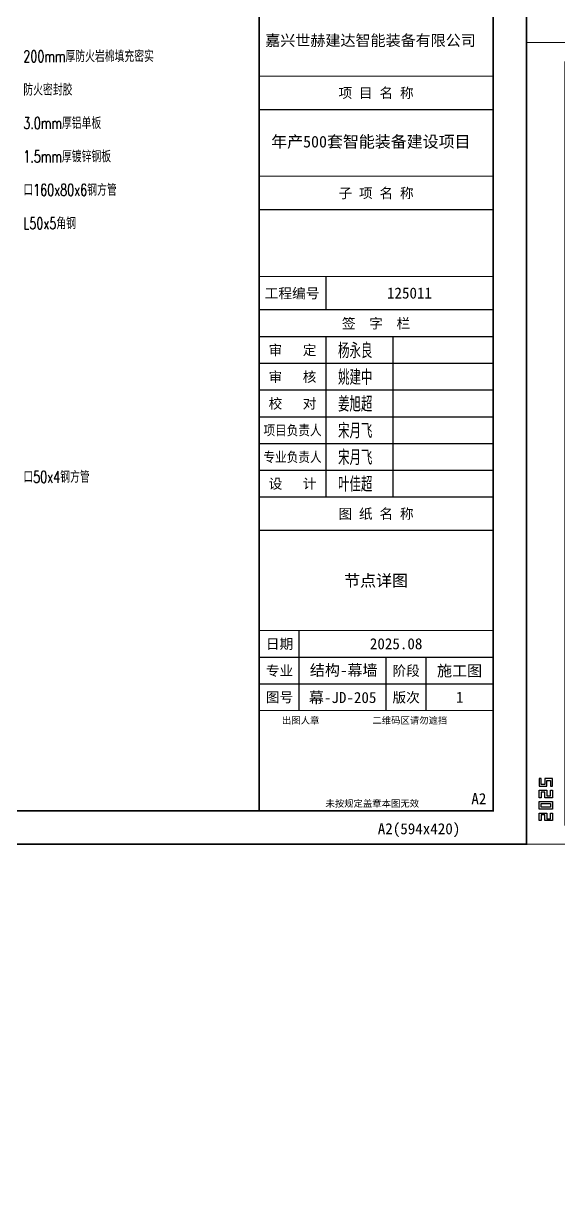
# Model space of a CAD drawing. Extents: x -160106 to 966792, y -663931 to 1550022.
# Drawn here: x -78006 to -76887, y -100361 to -97882 of the extents above; entities that cross this region are included whole.
import ezdxf
from ezdxf.enums import TextEntityAlignment as Align
from ezdxf.xclip import XClip

# ---------------------------------------------------------------- set-up
doc = ezdxf.new("R2010")
doc.units = 0
doc.linetypes.add('ZN-DASH', pattern=[0.35, 0.25, -0.1])
for name, color, linetype in [('0-cxFrame', 155, 'Continuous'), ('DIM', 173, 'Continuous'), ('qianming', 155, 'Continuous'), ('S-AXIS', 111, 'Continuous'), ('S-SHAPE', 51, 'Continuous'), ('TEXT', 7, 'Continuous')]:
    doc.layers.add(name, color=color, linetype=linetype)
doc.layers.add('0-cxText', color=131, linetype='Continuous', lineweight=25)
doc.styles.add('BZHZ', font='bzxw', dxfattribs={"width": 0.8, "bigfont": 'bzhz'})
doc.styles.add('cx_biaoti', font='')
doc.styles.add('cx_tuming', font='simhei.ttf')
doc.styles.add('cx_tuqian1', font='')
doc.styles.add('DHTEXT-1', font='ROMANS.shx', dxfattribs={"width": 0.7, "bigfont": 'CHINESE.shx'})
doc.styles.add('黑体', font='simhei.ttf', dxfattribs={"height": 12})
doc.styles.get('cx_biaoti').set_extended_font_data('SimSun')
doc.styles.get('cx_tuqian1').set_extended_font_data('SimSun')
doc.dimstyles.new('ZN7', dxfattribs={"dimscale": 7, "dimtxt": 2.5, "dimasz": 1.5, "dimexe": 1, "dimexo": 2, "dimgap": 0.9, "dimtad": 1, "dimdec": 0, "dimdsep": 46, "dimtxsty": 'DHTEXT-1', "dimblk": 'ARCHTICK', "dimcen": 2.5, "dimclrd": 173, "dimclre": 173, "dimclrt": 7, "dimazin": 2, "dimtfac": 1, "dimtix": 1, "dimtmove": 2, "dimatfit": 3, "dimfxl": 0, "dimarcsym": 0})

# ---------------------------------------------------------------- blocks, each defined once
blk = doc.blocks.new('20250825140909')
at = {"layer": 'S-AXIS'}
h = blk.add_hatch(dxfattribs=at)
h.set_pattern_fill('AN31C', color=8, scale=500)
h.set_pattern_definition([(45, (21170.37, -828429.27), (-70.710678, 70.710678), []), (50, (21170.37, -828429.27), (358.63009, -31.37607), [37.5, -412.5]), (355, (21170.37, -828429.27), (-69.37567, 376.09607), [30, -330]), (100.4514, (21200.26, -828431.9), (289.25469, 344.71977), [31.8701, -350.57106]), (46.1842, (21170.37, -828329.27), (533.62052, -82.7595), [56.25, -618.75]), (96.6356, (21214.84, -828336.17), (467.33135, 487.05894), [47.80514, -525.8565]), (351.1842, (21170.37, -828329.27), (467.33097, 487.0593), [45, -495]), (21, (21220.37, -828354.27), (298.45353, -201.30945), [37.5, -412.5]), (326, (21220.37, -828354.27), (121.65767, 362.57502), [30, -330]), (71.4514, (21245.24, -828371.05), (420.11131, 161.26525), [31.8701, -350.57106]), (37.5, (21170.37, -828429.27), (6.079928, 166.446927), [0, -326, 0, -335, 0, -331.25]), (7.5, (21170.37, -828429.27), (131.53477, 197.205856), [0, -191, 0, -318.5, 0, -126.25]), (327.5, (21058.87, -828429.27), (266.911218, -11.277436), [0, -125, 0, -390, 0, -517.5]), (317.5, (21008.87, -828429.27), (291.593085, 50.05249), [0, -162.5, 0, -259, 0, -367.5])])
h.paths.add_polyline_path([(-1700, 12500), (-1700, 12334.4), (200, 13200), (-100, 13200), (-100, 13228.2)])
at = {"color": 4, "linetype": 'ZN-DASH', "ltscale": 30, "const_width": 3}
blk.add_lwpolyline([(-130, 13900), (-130, 13246.3), (-1471.7, 12665.1)], dxfattribs=at)
at = {"layer": 'S-SHAPE'}
blk.add_lwpolyline([(-1700, 12500), (-100, 13228.2)], dxfattribs=at)
blk = doc.blocks.new('zjcx_lan_qianzi(Dragon)')
for p, q in [((-7000, 4800), (0, 4800)), ((-5000, 4800), (-5000, 0)), ((-3000, 4800), (-3000, 0)), ((-7000, 4000), (0, 4000)), ((-7000, 3200), (0, 3200)), ((-7000, 2400), (0, 2400)), ((-7000, 1600), (0, 1600)), ((-7000, 800), (0, 800))]:
    blk.add_line(p, q)
at = {"const_width": 30}
blk.add_lwpolyline([(-7000, 5600), (0, 5600)], dxfattribs=at)
blk.add_lwpolyline([(-7000, 5600), (0, 5600), (0, 0), (-7000, 0)], close=True, dxfattribs=at)
at = {"style": 'cx_biaoti'}
for s, p in [('签  字  栏', (-3500, 5200)), ('审   定', (-6000, 4400)), ('审   核', (-6000, 3600)), ('校   对', (-6000, 2800)), ('设   计', (-6000, 400))]:
    blk.add_text(s, height=300, dxfattribs=at).set_placement(p, align=Align.MIDDLE)
at = {"style": 'cx_biaoti', "width": 0.85}
for s, p in [('项目负责人', (-6000, 2000)), ('专业负责人', (-6000, 1200))]:
    blk.add_text(s, height=300, dxfattribs=at).set_placement(p, align=Align.MIDDLE)
blk = doc.blocks.new('T-签字(Dragon)')
at = {"layer": '0-cxFrame'}
blk.add_blockref('zjcx_lan_qianzi(Dragon)', (0, 0), dxfattribs=at)
at = {"layer": 'qianming', "style": 'BZHZ', "width": 0.8}
for s, p in [('杨永良', (-4124, 4400)), ('姚建中', (-4124, 3600)), ('姜旭超', (-4124, 2800)), ('宋月飞', (-4124, 2000)), ('宋月飞', (-4124, 1200)), ('叶佳超', (-4124, 400))]:
    blk.add_text(s, height=450, dxfattribs=at).set_placement(p, align=Align.MIDDLE)
blk = doc.blocks.new('zjcx_lan_tuming(Dragon)')
for p, q in [((-7000, 8400), (0, 8400)), ((-5800, 3000), (-5800, 5400)), ((-7000, 4600), (0, 4600)), ((-3200, 3000), (-3200, 4600)), ((-2000, 3000), (-2000, 4600)), ((-7000, 3800), (0, 3800))]:
    blk.add_line(p, q)
at = {"const_width": 30}
for points in [[(-7000, 9400), (0, 9400)], [(-7000, 5400), (0, 5400)], [(-7000, 3000), (0, 3000)], [(-7000, 0), (0, 0)]]:
    blk.add_lwpolyline(points, dxfattribs=at)
blk.add_lwpolyline([(-7000, 9400), (0, 9400), (0, 0), (-7000, 0)], close=True)
at = {"style": 'cx_biaoti'}
for s, p in [('图 纸 名 称', (-3500, 8900)), ('日期', (-6388, 5000)), ('专业', (-6388, 4200)), ('阶段', (-2600, 4200)), ('图号', (-6388, 3400)), ('版次', (-2600, 3400))]:
    blk.add_text(s, height=300, dxfattribs=at).set_placement(p, align=Align.MIDDLE)
for s, p in [('出图人章', (-6316, 2607)), ('二维码区请勿遮挡', (-3609, 2607)), ('未按规定盖章本图无效', (-5013, 120))]:
    blk.add_text(s, height=200, dxfattribs=at).set_placement(p)
blk = doc.blocks.new('T-图签(Dragon)')
blk.add_blockref('zjcx_lan_tuming(Dragon)', (0, 0))
at = {"color": 3, "style": 'cx_biaoti'}
for s, p in [('2025.08', (-2900, 5000)), ('结构-幕墙 ', (-4356, 4219)), ('施工图', (-1000, 4200))]:
    blk.add_text(s, height=330, dxfattribs=at).set_placement(p, align=Align.MIDDLE)
blk = doc.blocks.new('zjcx_lan_xiangmu(Dragon)')
for p, q in [((-7000, 9000), (0, 9000)), ((-7000, 6000), (0, 6000)), ((-7000, 3000), (0, 3000)), ((-5000, 1000), (-5000, 0))]:
    blk.add_line(p, q)
at = {"const_width": 30}
for points in [[(-7000, 10000), (0, 10000)], [(-7000, 7000), (0, 7000)], [(-7000, 7000), (0, 7000)], [(-7000, 4000), (0, 4000)], [(-7000, 4000), (0, 4000)], [(-7000, 1000), (0, 1000)], [(-7000, 0), (0, 0)]]:
    blk.add_lwpolyline(points, dxfattribs=at)
blk.add_lwpolyline([(-7000, 10000), (0, 10000), (0, 0), (-7000, 0)], close=True)
at = {"style": 'cx_biaoti'}
for s, p in [('建 设 单 位', (-3500, 9500)), ('项 目 名 称', (-3500, 6500)), ('子 项 名 称', (-3500, 3500)), ('工程编号', (-6013, 500))]:
    blk.add_text(s, height=300, dxfattribs=at).set_placement(p, align=Align.MIDDLE)
blk = doc.blocks.new('T-项目(Dragon)')
blk.add_blockref('zjcx_lan_xiangmu(Dragon)', (0, 0))
at = {"color": 3, "style": 'cx_tuming'}
for s, height, p in [('嘉兴世赫建达智能装备有限公司', 330, (-6816, 7901)), ('年产500套智能装备建设项目 ', 350, (-6638, 4859))]:
    blk.add_text(s, height=height, dxfattribs=at).set_placement(p)
blk = doc.blocks.new('zjcx_T2(Dragon)')
at = {"layer": '0-cxFrame', "const_width": 50}
blk.add_lwpolyline([(-7000, 40000), (0, 40000), (0, 0), (-7000, 0)], close=True, dxfattribs=at)
at = {"layer": '0-cxFrame'}
for name, p in [('T-项目(Dragon)', (0, 15000)), ('T-签字(Dragon)', (0, 9400)), ('T-图签(Dragon)', (0, 0))]:
    blk.add_blockref(name, p, dxfattribs=at)
blk = doc.blocks.new('TK22.A2 L(Dragon)')
at = {"layer": '0-cxFrame', "color": 7, "const_width": 0.5}
blk.add_lwpolyline([(0, 0), (-594, 0), (-594, 420), (0, 420)], close=True, dxfattribs=at)
at = {"layer": '0-cxFrame', "const_width": 0.5}
for points in [[(-80, 10), (-574, 10), (-574, 410), (-80, 410)], [(-10, 10), (-80, 10), (-80, 410), (-10, 410)]]:
    blk.add_lwpolyline(points, close=True, dxfattribs=at)
at = {"layer": 'Defpoints', "color": 2}
for points in [[(-586.37, 34.37), (-587.37, 34.37), (-587.37, 30.37), (-583.37, 30.37), (-583.37, 33.37), (-581.37, 33.37), (-581.37, 30.37), (-580.37, 30.37), (-580.37, 34.37), (-584.37, 34.37), (-584.37, 31.37), (-586.37, 31.37), (-586.37, 34.37)], [(-586.37, 24.37), (-587.37, 24.37), (-587.37, 28.37), (-583.37, 28.37), (-583.37, 25.37), (-581.37, 25.37), (-581.37, 28.37), (-580.37, 28.37), (-580.37, 24.37), (-584.37, 24.37), (-584.37, 27.37), (-586.37, 27.37), (-586.37, 24.37)], [(-586.37, 12.37), (-587.37, 12.37), (-587.37, 16.37), (-583.37, 16.37), (-583.37, 13.37), (-581.37, 13.37), (-581.37, 16.37), (-580.37, 16.37), (-580.37, 12.37), (-584.37, 12.37), (-584.37, 15.37), (-586.37, 15.37), (-586.37, 12.37)]]:
    blk.add_lwpolyline(points, dxfattribs=at)
for points in [[(-587.37, 18.37), (-587.37, 22.37), (-580.37, 22.37), (-580.37, 18.37)], [(-586.37, 19.37), (-586.37, 21.37), (-581.37, 21.37), (-581.37, 19.37)]]:
    blk.add_lwpolyline(points, close=True, dxfattribs=at)
at = {"layer": '0-cxFrame', "xscale": 0.01, "yscale": 0.01, "zscale": 0.01}
blk.add_blockref('zjcx_T2(Dragon)', (-10, 10), dxfattribs=at)
at = {"style": '黑体', "flags": 4}
blk.add_attdef('图幅', text='', height=3.3, dxfattribs=at).set_placement((-40, 3), align=Align.RIGHT)
at = {"layer": '0-cxFrame', "style": '黑体'}
blk.add_text('(594x420)', height=3.3, dxfattribs=at).set_placement((-40, 3))
at = {"layer": '0-cxText', "flags": 4}
for tag, height, style, p in [('建设单位', 3.5, 'cx_tuming', (-45, 240)), ('项目名称', 3.5, 'cx_tuming', (-45, 210)), ('子项名称', 3.5, 'cx_tuming', (-45, 180)), ('工程编号', 3.3, 'cx_tuqian1', (-35, 165)), ('图名1', 3.5, 'cx_tuming', (-45, 87)), ('图名2', 3.5, 'cx_tuming', (-45, 79)), ('图名3', 3.5, 'cx_tuming', (-45, 71)), ('出图日期', 3.3, 'cx_tuqian1', (-39, 60)), ('专业', 3.3, 'cx_tuqian1', (-55, 52)), ('版次', 3.3, 'cx_tuqian1', (-20, 44)), ('图号', 3.3, 'cx_tuqian1', (-55, 44))]:
    blk.add_attdef(tag, text='', height=height, dxfattribs=dict(at, style=style)).set_placement(p, align=Align.MIDDLE)
at = {"layer": 'Defpoints', "color": 6, "flags": 4}
for tag, height, style, p in [('tufu', 3.3, '黑体', (-12, 12)), ('dwfname', 4, 'cx_tuqian1', (-80, 3))]:
    blk.add_attdef(tag, text='', height=height, dxfattribs=dict(at, style=style)).set_placement(p, align=Align.RIGHT)
blk = doc.blocks.new('_ArchTick')
at = {"color": 0, "linetype": 'ByBlock', "const_width": 0.4}
blk.add_lwpolyline([(-0.5, -0.5), (0.5, 0.5)], dxfattribs=at)
blk = doc.blocks.new('*D1229')
at = {"layer": 'Defpoints', "color": 0, "ltscale": 70, "transparency": 16777216}
for p in [(-77928.1, -96934.7), (-77864, -96954.2), (-78519.7, -98872.8)]:
    blk.add_point(p, dxfattribs=at)
at = {"layer": 'DIM', "color": 173, "linetype": 'ByBlock', "lineweight": -2, "ltscale": 70, "transparency": 16777216}
for p, q in [((-78455.7, -98892.3), (-77864, -96954.2)), ((-77914.7, -96938.8), (-77857.3, -96956.3)), ((-78506.3, -98876.8), (-78449, -98894.4))]:
    blk.add_line(p, q, dxfattribs=at)
at = {"layer": 'DIM', "color": 173, "lineweight": -2, "ltscale": 70, "transparency": 16777216, "xscale": 10.5, "yscale": 10.5, "zscale": 10.5}
for p, rotation in [((-77864, -96954.2), 73.02450059439639), ((-78455.7, -98892.3), 253.0245005943964)]:
    blk.add_blockref('_ArchTick', p, dxfattribs=dict(at, rotation=rotation))
at = {"layer": 'DIM', "color": 7, "ltscale": 70, "transparency": 16777216, "insert": (-78174.2, -97918.9), "char_height": 17.5, "attachment_point": 5, "rotation": 73.0245, "style": 'DHTEXT-1'}
blk.add_mtext('DIM', dxfattribs=at)

msp = doc.modelspace()

# ---------------------------------------------------------------- block references
at = {"ltscale": 1000}
ref = msp.add_blockref('20250825140909', (-76063.49, -112695.35), dxfattribs=at)
XClip(ref).set_block_clipping_path([(-554.0030963641, 13208.2964056533), (941.0511915192, 14591.7851517376)])
at = {"layer": '0-cxFrame'}
ref = msp.add_blockref('TK22.A2 L(Dragon)', (-76953.4, -99602.2), dxfattribs=dict(at, xscale=7, yscale=7, zscale=7))
ref.add_attrib('图名2', '节点详图', dxfattribs={"layer": '0-cxText', "height": 24.5, "style": 'cx_tuming'}).set_placement((-77268.4, -99049.2), align=Align.MIDDLE)
ref.add_attrib('工程编号', '125011', dxfattribs={"layer": '0-cxText', "height": 23.1, "style": 'cx_tuqian1'}).set_placement((-77198.4, -98447.2), align=Align.MIDDLE)
ref.add_attrib('图号', '幕-JD-205', dxfattribs={"layer": '0-cxText', "height": 23.1, "style": 'cx_tuqian1'}).set_placement((-77338.4, -99294.2), align=Align.MIDDLE)
ref.add_attrib('版次', '1', dxfattribs={"layer": '0-cxText', "height": 23.1, "style": 'cx_tuqian1'}).set_placement((-77093.4, -99294.2), align=Align.MIDDLE)
ref.add_attrib('图幅', 'A2', dxfattribs={"layer": '0', "height": 23.1, "style": '黑体'}).set_placement((-77233.4, -99581.2), align=Align.RIGHT)
ref.add_attrib('tufu', 'A2', dxfattribs={"layer": 'Defpoints', "color": 6, "height": 23.1, "style": '黑体'}).set_placement((-77037.4, -99518.2), align=Align.RIGHT)

# ---------------------------------------------------------------- texts
at = {"layer": 'TEXT', "ltscale": 70, "style": 'DHTEXT-1', "width": 0.7}
for s, p in [('200mm厚防火岩棉填充密实', (-78007.16, -97950.9)), ('防火密封胶', (-78007.16, -98020.9)), ('3.0mm厚铝单板', (-78007.16, -98090.9)), ('1.5mm厚镀锌钢板', (-78007.16, -98160.9)), ('口160x80x6钢方管', (-78007.16, -98230.9)), ('L50x5角钢', (-78007.16, -98300.9)), ('口50x4钢方管', (-78007.16, -98832.41))]:
    msp.add_text(s, height=24.5, dxfattribs=at).set_placement(p, align=Align.MIDDLE_LEFT)

# ---------------------------------------------------------------- dimensions: what is measured, and where the dimension line sits
at = {"layer": 'DIM', "ltscale": 70}
dim = msp.add_aligned_dim(p1=(-78519.71, -98872.76), p2=(-77928.08, -96934.66), distance=-66.98, text='DIM', dimstyle='ZN7', dxfattribs=at)
dim.commit()
dim.dimension.update_dxf_attribs({"geometry": '*D1229', "text_midpoint": (-78174.23, -97918.87)})

# ---------------------------------------------------------------- next in the draw order: block references
at = {"layer": '0-cxFrame', "xscale": 4, "yscale": 4, "zscale": 4}
msp.add_blockref('TK22.A2 L(Dragon)', (-74577.4, -99602.2), dxfattribs=at)

doc.saveas('drawing.dxf')
